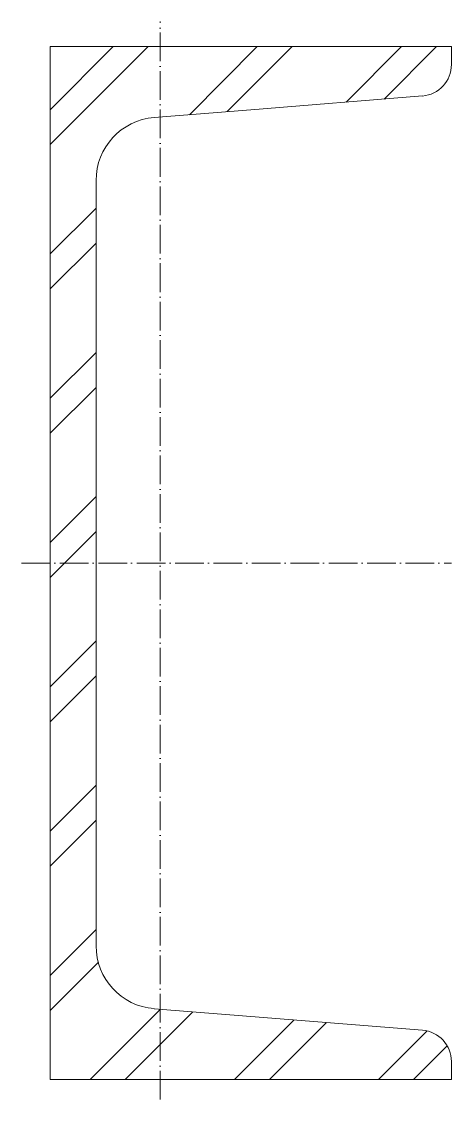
# Model space of a CAD drawing. Header units: metres. Extents: x -5 to 70, y -93 to 94.
import ezdxf

# ---------------------------------------------------------------- set-up
doc = ezdxf.new("R2010")
doc.units = ezdxf.units.M
doc.linetypes.add('MV_hartlijn_staal', pattern=[6.6, 5, -0.8, 0, -0.8])
doc.layers.add('A-DETL-GENF', color=92, linetype='Continuous', lineweight=18)

# ---------------------------------------------------------------- blocks, each defined once
blk = doc.blocks.new('28 Staalprofielen-UNP-2d - UNP180-4451295-00_0 Basismaterialen')
at = {"layer": 'A-DETL-GENF', "lineweight": 13}
h = blk.add_hatch(dxfattribs=at)
h.set_pattern_fill('FP_276', color=256, style=0, pattern_type=2)
h.set_pattern_definition([(225, (-2490.222, -1889.265), (12.57236, -12.57236), []), (225, (-2490.222, -1908.315), (12.57236, -12.57236), [])])
h.paths.add_polyline_path([(70, 90), (0, 90), (0, -90), (70, -90), (70, -86.88), (69.83, -85.52), (69.33, -84.26), (68.54, -83.15), (67.5, -82.27), (66.27, -81.67), (64.94, -81.4), (18.12, -77.65), (15.45, -77.1), (13, -75.91), (10.92, -74.15), (9.33, -71.93), (8.34, -69.39), (8, -66.68), (8, 66.68), (8.34, 69.39), (9.33, 71.93), (10.92, 74.15), (13, 75.91), (15.45, 77.1), (18.12, 77.65), (64.94, 81.4), (66.27, 81.67), (67.5, 82.27), (68.54, 83.15), (69.33, 84.26), (69.83, 85.52), (70, 86.88)])
at = {"layer": 'A-DETL-GENF', "linetype": 'MV_hartlijn_staal', "lineweight": 13}
for p, q in [((19.2, -93.46), (19.2, 94.37)), ((-5, 0), (70, 0))]:
    blk.add_line(p, q, dxfattribs=at)
at = {"layer": 'A-DETL-GENF'}
for p, q in [((70, 90), (0, 90)), ((0, 90), (0, -90)), ((70, 86.88), (70, 90)), ((35, 79), (64.94, 81.4)), ((18.12, 77.65), (35, 79)), ((8, -66.68), (8, 66.68)), ((35, -79), (18.12, -77.65)), ((64.94, -81.4), (35, -79)), ((70, -90), (70, -86.88)), ((0, -90), (70, -90))]:
    blk.add_line(p, q, dxfattribs=at)
for centre, radius, start, end in [((64.5, 86.88), 5.5, 274.5739, 0), ((19, 66.68), 11, 94.5739, 180), ((19, -66.68), 11, 180, 265.4261), ((64.5, -86.88), 5.5, 360, 85.4261)]:
    blk.add_arc(centre, radius, start, end, dxfattribs=at)

msp = doc.modelspace()

# ---------------------------------------------------------------- block references
msp.add_blockref('28 Staalprofielen-UNP-2d - UNP180-4451295-00_0 Basismaterialen', (0, 0))

doc.saveas('drawing.dxf')
